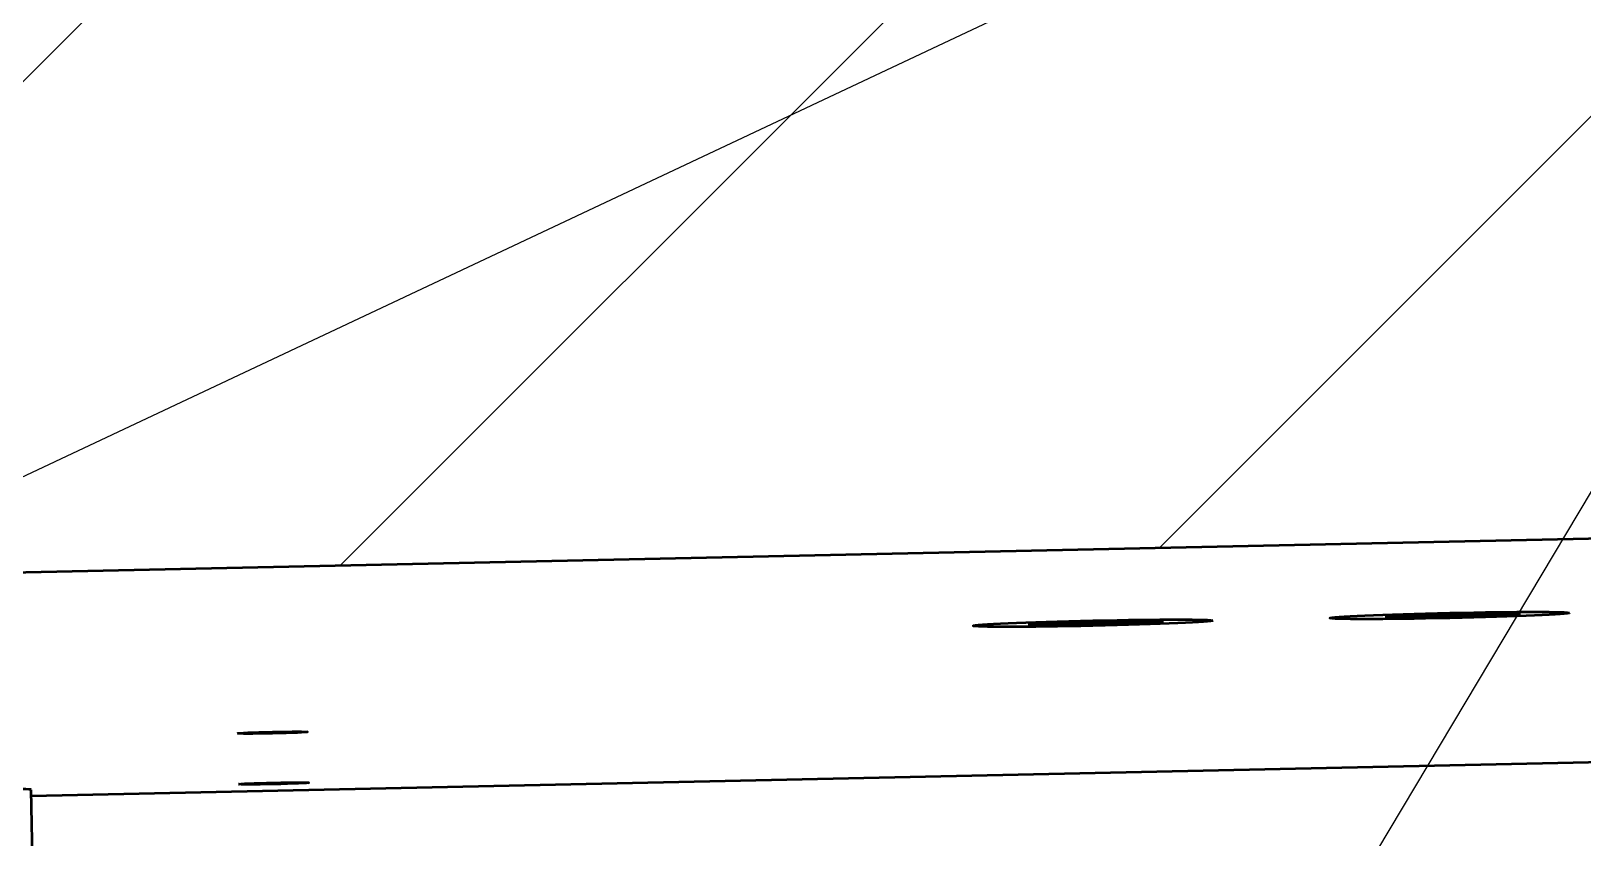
# Model space of a CAD drawing. Header units: millimetres. Extents: x 0 to 2625, y 0 to 1856.
# Drawn here: x 1543.5 to 1597.8, y 1264.1 to 1292.4 of the extents above; entities that cross this region are included whole.
import ezdxf

# ---------------------------------------------------------------- set-up
doc = ezdxf.new("R2010")
doc.units = ezdxf.units.MM
doc.header["$LTSCALE"] = 6.25
for name, color, linetype, lineweight in [('Hatch (ISO)', 7, 'Continuous', 18), ('Symbol (ISO)', 7, 'Continuous', 25), ('Visible (ISO)', 7, 'Continuous', 50)]:
    doc.layers.add(name, color=color, linetype=linetype, lineweight=lineweight)
doc.styles.add('Note Text (ISO)', font='tahoma.ttf')
doc.dimstyles.new('Default - Method 1b (ISO)$7', dxfattribs={"dimscale": 6.25, "dimtxt": 3.5, "dimasz": 2.5, "dimexe": 3.175, "dimexo": 0, "dimgap": 0.762, "dimtad": 1, "dimtoh": 1, "dimrnd": 1e-08, "dimtxsty": 'Note Text (ISO)', "dimcen": 0.09, "dimdle": 10, "dimclrd": 256, "dimclre": 256, "dimclrt": 256, "dimazin": 2, "dimtfac": 1, "dimtmove": 0, "dimatfit": 3, "dimfxl": 1, "dimtolj": 1, "dimlwd": -1, "dimlwe": -1, "dimarcsym": 0})

msp = doc.modelspace()

# ---------------------------------------------------------------- hatches: boundary and pattern name
at = {"layer": 'Hatch (ISO)'}
h = msp.add_hatch(dxfattribs=at)
h.set_pattern_fill('ANSI31', color=256, scale=158.75, style=0)
h.set_pattern_definition([(45, (0, 0), (-14.03165, 14.03165), [])])
h.paths.add_polyline_path([(2169.17, 1286.87), (2168.741, 1306.87), (1528.888, 1293.147), (1529.317, 1273.147)])

# ---------------------------------------------------------------- linework, layer by layer
at = {"layer": 'Visible (ISO)'}
for p, q in [((1529.317, 1273.147), (2169.17, 1286.87)), ((1590.901, 1271.887), (1592.111, 1271.908)), ((1590.901, 1271.863), (1592.112, 1271.894)), ((1591.609, 1271.924), (1592.612, 1271.927)), ((1592.446, 1271.92), (1591.609, 1271.924)), ((1591.61, 1271.857), (1592.446, 1271.896)), ((1592.612, 1271.896), (1591.61, 1271.857)), ((1592.626, 1271.961), (1592.849, 1271.939)), ((1592.628, 1271.863), (1592.85, 1271.894)), ((1592.854, 1271.938), (1592.856, 1271.964)), ((1592.855, 1271.895), (1592.859, 1271.964)), ((1593.476, 1271.909), (1593.468, 1271.978)), ((1593.475, 1271.952), (1593.472, 1271.978)), ((1593.702, 1271.984), (1593.48, 1271.953)), ((1593.704, 1271.887), (1593.481, 1271.908)), ((1593.718, 1271.951), (1594.72, 1271.99)), ((1594.721, 1271.924), (1593.718, 1271.92)), ((1594.72, 1271.99), (1593.884, 1271.951)), ((1593.884, 1271.927), (1594.721, 1271.924)), ((1595.429, 1271.984), (1594.218, 1271.953)), ((1595.429, 1271.961), (1594.219, 1271.939)), ((1578.404, 1271.618), (1579.614, 1271.64)), ((1578.404, 1271.595), (1579.614, 1271.626)), ((1579.112, 1271.655), (1580.115, 1271.659)), ((1579.949, 1271.652), (1579.112, 1271.655)), ((1579.113, 1271.589), (1579.949, 1271.628)), ((1580.115, 1271.628), (1579.113, 1271.589)), ((1580.129, 1271.693), (1580.352, 1271.671)), ((1580.131, 1271.595), (1580.353, 1271.626)), ((1580.357, 1271.67), (1580.359, 1271.696)), ((1580.358, 1271.627), (1580.362, 1271.696)), ((1580.979, 1271.641), (1580.971, 1271.71)), ((1580.978, 1271.684), (1580.975, 1271.71)), ((1581.205, 1271.716), (1580.983, 1271.685)), ((1581.207, 1271.618), (1580.984, 1271.64)), ((1581.22, 1271.683), (1582.222, 1271.722)), ((1582.224, 1271.655), (1581.221, 1271.652)), ((1582.222, 1271.722), (1581.386, 1271.683)), ((1581.387, 1271.659), (1582.224, 1271.655)), ((1582.932, 1271.716), (1581.721, 1271.685)), ((1582.932, 1271.693), (1581.722, 1271.671)), ((1599.776, 1266.811), (1543.482, 1265.603)), ((1543.898, 1246.227), (1543.477, 1265.818))]:
    msp.add_line(p, q, dxfattribs=at)
for centre, major_axis in [((1593.165, 1271.924), (4.199, 0.09)), ((1593.358, 1271.928), (-2.249, -0.048)), ((1580.668, 1271.655), (4.199, 0.09)), ((1580.861, 1271.66), (-2.249, -0.048)), ((1551.936, 1267.821), (-1.229, -0.026)), ((1551.975, 1266.043), (-1.229, -0.026))]:
    msp.add_ellipse(centre, major_axis=major_axis, ratio=0.021443, dxfattribs=at)
for centre, major_axis, ratio, start_param, end_param in [((1592.163, 1271.915), (0.286, 0.006), 0.021443, 4.530432, 6.12914), ((1592.163, 1271.889), (0.286, 0.006), 0.021443, 0.154045, 1.752753), ((1592.2, 1271.631), (-0.217, -0.453), 0.296859, 2.330047, 2.413805), ((1592.199, 1271.658), (0.214, 0.46), 0.302168, 5.451296, 5.468421), ((1592.548, 1271.631), (-0.208, 0.451), 0.377376, 5.158488, 5.243658), ((1592.568, 1271.932), (0.286, 0.006), 0.021443, 4.866434, 6.465142), ((1592.569, 1271.889), (0.286, 0.006), 0.021443, 6.101229, 7.699937), ((1593.761, 1271.958), (-0.286, -0.006), 0.021443, 6.101229, 7.699937), ((1593.762, 1271.915), (-0.286, -0.006), 0.021443, 4.866434, 6.465142), ((1593.793, 1271.658), (-0.188, -0.459), 0.377376, 4.18112, 4.26629), ((1594.142, 1271.673), (-0.236, 0.443), 0.296859, 0.727788, 0.811545), ((1594.141, 1271.699), (0.233, -0.451), 0.302168, 3.956357, 3.973482), ((1594.166, 1271.958), (-0.286, -0.006), 0.021443, 0.154045, 1.752753), ((1594.167, 1271.932), (-0.286, -0.006), 0.021443, 4.530432, 6.12914), ((1579.666, 1271.647), (0.286, 0.006), 0.021443, 4.530432, 6.12914), ((1579.666, 1271.621), (0.286, 0.006), 0.021443, 0.154045, 1.752753), ((1579.703, 1271.363), (-0.217, -0.453), 0.296859, 2.330047, 2.413805), ((1579.702, 1271.39), (0.214, 0.46), 0.302168, 5.451296, 5.468421), ((1580.051, 1271.363), (-0.208, 0.451), 0.377376, 5.158488, 5.243658), ((1580.071, 1271.664), (0.286, 0.006), 0.021443, 4.866434, 6.465142), ((1580.071, 1271.621), (0.286, 0.006), 0.021443, 6.101229, 7.699937), ((1581.264, 1271.69), (-0.286, -0.006), 0.021443, 6.101229, 7.699937), ((1581.265, 1271.647), (-0.286, -0.006), 0.021443, 4.866434, 6.465142), ((1581.296, 1271.39), (-0.188, -0.459), 0.377376, 4.18112, 4.26629), ((1581.645, 1271.405), (-0.236, 0.443), 0.296859, 0.727788, 0.811545), ((1581.644, 1271.431), (0.233, -0.451), 0.302168, 3.956357, 3.973482), ((1581.669, 1271.69), (-0.286, -0.006), 0.021443, 0.154045, 1.752753), ((1581.67, 1271.664), (-0.286, -0.006), 0.021443, 4.530432, 6.12914), ((1539.478, 1265.732), (-3.999, -0.086), 0.021443, 3.141593, 6.283185)]:
    msp.add_ellipse(centre, major_axis=major_axis, ratio=ratio, start_param=start_param, end_param=end_param, dxfattribs=at)
for points, knots in [([(1595.429, 1271.961), (1595.404, 1271.96), (1595.375, 1271.966), (1595.347, 1271.977), (1595.342, 1271.979), (1595.337, 1271.981)], [0.030622503, 0.030622503, 0.030622503, 0.030622503, 0.038251289, 0.038251289, 0.039794467, 0.039794467, 0.039794467, 0.039794467]), ([(1595.439, 1271.981), (1595.439, 1271.981), (1595.434, 1271.982), (1595.423, 1271.983), (1595.421, 1271.983), (1595.419, 1271.983)], [0.03442357, 0.03442357, 0.03442357, 0.03442357, 0.05107694, 0.05107694, 0.05529291, 0.05529291, 0.05529291, 0.05529291]), ([(1582.932, 1271.693), (1582.907, 1271.692), (1582.878, 1271.698), (1582.85, 1271.709), (1582.845, 1271.711), (1582.84, 1271.713)], [0.030622503, 0.030622503, 0.030622503, 0.030622503, 0.038251289, 0.038251289, 0.039794467, 0.039794467, 0.039794467, 0.039794467]), ([(1582.942, 1271.713), (1582.942, 1271.713), (1582.936, 1271.714), (1582.926, 1271.715), (1582.924, 1271.715), (1582.922, 1271.715)], [0.03442357, 0.03442357, 0.03442357, 0.03442357, 0.05107694, 0.05107694, 0.05529291, 0.05529291, 0.05529291, 0.05529291])]:
    msp.add_open_spline(points, degree=3, knots=knots, dxfattribs=at)

# ---------------------------------------------------------------- leaders
at = {"layer": 'Symbol (ISO)', "annotation_type": 0, "has_hookline": 1, "hookline_direction": 1}
for points, text_width in [([(1616.705, 1307.405), (1460.058, 1045.072), (1444.433, 1045.072)], 163.512), ([(1596.878, 1302.066), (1368.641, 1194.575), (1353.016, 1194.575)], 427.29)]:
    msp.add_leader(points, dimstyle='Default - Method 1b (ISO)$7', override={"dimtad": 0}, dxfattribs=dict(at, text_width=text_width))

doc.saveas('drawing.dxf')
